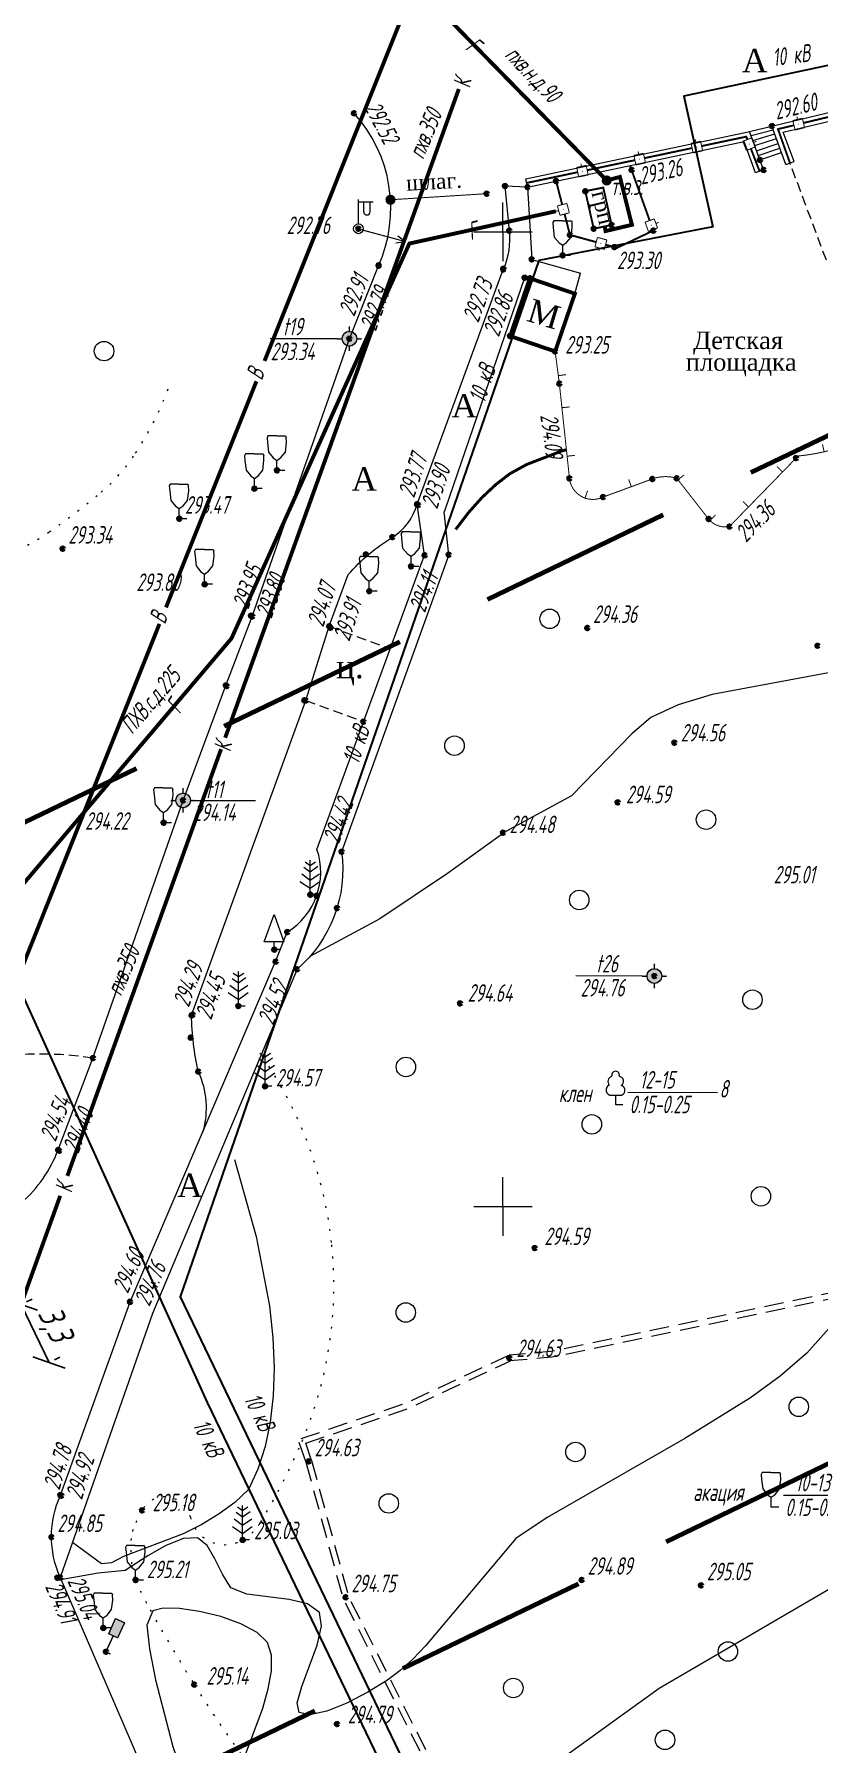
# Model space of a CAD drawing. Header units: metres. Extents: x 1687 to 3282, y 1191 to 1671.
# Drawn here: x 2014.5 to 2054.8, y 1267.9 to 1355.6 of the extents above; entities that cross this region are included whole.
import ezdxf

# ---------------------------------------------------------------- set-up
doc = ezdxf.new("R2010")
doc.units = ezdxf.units.M
for name, pattern in [('71100000a', [1, 0, -1]), ('COMMUN', [6, 5, -1]), ('DASHED', [0.75, 0.5, -0.25]), ('DASHEDX2', [1.5, 1, -0.5])]:
    doc.linetypes.add(name, pattern=pattern)
for name, color, linetype, lineweight, transparency in [('31252100', 7, 'Continuous', 18, 0.65), ('51472300', 7, 'Continuous', 18, 0.65), ('71100000', 7, 'Continuous', 18, 0.65), ('71133100', 7, 'Continuous', 18, 0.65), ('71133200', 7, 'Continuous', 18, 0.65), ('71133600', 7, 'Continuous', 18, 0.65), ('71133800', 7, 'Continuous', 18, 0.65), ('82212100', 7, 'Continuous', 18, 0.65), ('82311000', 7, 'Continuous', 18, 0.65), ('Commun', 7, 'Continuous', 18, 0.65), ('ELE_SKLAD', 7, 'Continuous', 18, 0.65), ('GEO_POINTS', 7, 'Continuous', 18, 0.65), ('Grid', 7, 'Continuous', 18, 0.65), ('Otm', 7, 'Continuous', 18, 0.65), ('R_Поверхность5_CNT-MAJ', 7, 'Continuous', 18, 0.65), ('R_Поверхность5_CNT-MIN', 7, 'Continuous', 18, 0.65), ('Sit', 7, 'Continuous', 18, 0.65), ('Text', 7, 'Continuous', 18, 0.65), ('Text_com', 7, 'Continuous', 18, 0.65), ('Us_znak', 7, 'Continuous', 18, 0.65), ('Us_znak_fon', 7, 'Continuous', 18, 0.65)]:
    doc.layers.add(name, color=color, linetype=linetype, lineweight=lineweight, transparency=transparency)
doc.styles.add('eskd', font='ESKD1.shx', dxfattribs={"width": 1.2, "oblique": 15})
doc.styles.get("Standard").update_dxf_attribs({"font": 'GOST_0.TTF', "oblique": 15})
doc.styles.add('style1', font='times.ttf', dxfattribs={"height": 1})
doc.linetypes.add('KABELww_500', pattern='A,0.0001,-0.4,[131,ltypeshp.shx,S=0.4,R=90,X=0.4,Y=-0.4],0.2,[131,ltypeshp.shx,S=0.2,R=90,X=0.4,Y=-0.2],3.6,[131,ltypeshp.shx,S=0.2,R=-90,X=-0.4,Y=0.2],0.2,[131,ltypeshp.shx,S=0.4,R=-90,X=-0.4,Y=0.4],-0.8,4,-0.4', length=9.6001)
doc.dimstyles.new('ISO-25', dxfattribs={"dimtxt": 2.5, "dimasz": 2.5, "dimexe": 1.25, "dimexo": 0.625, "dimtad": 1, "dimtxsty": 'Standard', "dimcen": 2.5, "dimadec": 0, "dimazin": 0, "dimtfac": 1, "dimtmove": 0, "dimatfit": 3, "dimfxl": 1, "dimarcsym": 0})

# ---------------------------------------------------------------- blocks, each defined once
blk = doc.blocks.new('71133200')
for p, q in [((-0.924145, 3.560442), (-1.024145, 3.360442)), ((-0.024145, 3.560442), (-0.924145, 3.560442)), ((-0.024145, 3.560442), (0.875855, 3.560442)), ((0.875855, 3.560442), (0.958164, 3.395824)), ((-1.024145, 3.360442), (-0.977382, 2.864397)), ((-0.977382, 2.864397), (-0.861899, 1.88241)), ((-0.861899, 1.88241), (-0.374616, 1.28565)), ((0.401375, 1.321765), (0.861899, 1.88241)), ((0.861899, 1.88241), (0.975974, 2.864397)), ((0.975974, 2.864397), (0.958164, 3.395824)), ((-0.374616, 1.28565), (0, 1.039723)), ((0, 1.039723), (0.401375, 1.321765)), ((0, 0), (0, 1.039723)), ((0.8, 0), (0, 0))]:
    blk.add_line(p, q)
at = {"style": 'eskd', "oblique": 14.99997778}
blk.add_attdef('Z', (1.873004, -0.239356), '', height=2, dxfattribs=at)
blk = doc.blocks.new('71133600')
for p, q in [((-0.86, 2.16), (0, 1.51)), ((-0.52, 3.39), (0, 3.02)), ((0, 3.02), (0.55, 3.39)), ((0, 1.51), (0.96, 2.16))]:
    blk.add_line(p, q)
for points in [[(0.71, 0), (0, 0), (0, 3.55)], [(-0.64, 2.84), (0, 2.37), (0, 2.37), (0.78, 2.93)], [(-1.05, 1.38), (0, 0.67), (1, 1.38)]]:
    blk.add_lwpolyline(points)
at = {"style": 'eskd', "oblique": 15}
blk.add_attdef('Z', (2.03, -0.19), '', height=2, dxfattribs=at)
blk = doc.blocks.new('51472300')
for p, q in [((0, 0.5), (0, 3)), ((0, 2.75), (1.5, 2.75)), ((0.54, 1.74), (0.54, 2.75)), ((1.2, 1.74), (1.2, 2.75))]:
    blk.add_line(p, q)
at = {"color": 7}
for radius in [0.5, 0.05]:
    blk.add_circle((0, 0), radius, dxfattribs=at)
blk.add_arc((0.87, 1.75), 0.331, 182.1567, 357.8433)
at = {"oblique": 15}
blk.add_attdef('Z', (1.02, -1.37), '', height=2, dxfattribs=at)
blk = doc.blocks.new('*U43')
at = {"layer": '82311000', "ltscale": 0.5, "flags": 128}
blk.add_lwpolyline([(5192452.681, 4968943.86, 0.05, 0.05, 0), (5192452.843, 4968942.62, 0.05, 0.05, 0), (5192452.896, 4968942.216, 0, 0, 0)], format="xyseb", dxfattribs=at)
at = {"layer": '82311000', "linetype": 'Continuous', "ltscale": 0.5, "const_width": 0.05}
blk.add_lwpolyline([(5192452.843, 4968942.62), (5192453.24, 4968942.672)], dxfattribs=at)
blk = doc.blocks.new('*U44')
at = {"layer": '82311000', "ltscale": 0.5, "flags": 128}
blk.add_lwpolyline([(5192452.896, 4968942.216, 0.05, 0.05, 0), (5192453.029, 4968940.973, 0.05, 0.05, 0), (5192453.295, 4968938.487, 0.05, 0.05, 0), (5192453.416, 4968937.35, 0.05, 0.05, 0.288305), (5192454.212, 4968936.34, 0.05, 0.05, 0.200942), (5192455.144, 4968936.392, 0.05, 0.05, 0), (5192456.591, 4968936.924, 0.05, 0.05, 0), (5192457.662, 4968937.318, 0.05, 0.05, -0.161945), (5192458.92, 4968937.358, 0.05, 0.05, 0), (5192458.982, 4968937.279, 0.05, 0.05, 0), (5192460.556, 4968935.266, 0.05, 0.05, 0.02281), (5192460.622, 4968935.191, 0.05, 0.05, 0.255661), (5192461.628, 4968934.881, 0.05, 0.05, 0), (5192462.606, 4968935.886, 0.05, 0.05, 0), (5192464.35, 4968937.677, 0.05, 0.05, 0), (5192465.146, 4968938.495, 0.05, 0.05, 0.029321), (5192466.486, 4968938.712, 0.05, 0.05, 0.054013), (5192468.85, 4968939.512, 0.05, 0.05, 0.054013), (5192470.986, 4968940.801, 0.05, 0.05, 0.01967), (5192471.689, 4968941.38, 0.05, 0.05, 0), (5192473.251, 4968941.674, 0.05, 0.05, 0), (5192473.897, 4968941.795, 0.05, 0.05, 0), (5192475.637, 4968942.401, 0.05, 0.05, 0), (5192477.998, 4968943.223, 0.05, 0.05, 0), (5192478.422, 4968943.371, 0.05, 0.05, 0), (5192479.112, 4968944.392, 0, 0, 0)], format="xyseb", dxfattribs=at)
at = {"layer": '82311000', "linetype": 'Continuous', "ltscale": 0.5, "const_width": 0.05}
for points in [[(5192477.998, 4968943.223), (5192477.866, 4968943.601)], [(5192475.637, 4968942.401), (5192475.505, 4968942.779)], [(5192473.251, 4968941.674), (5192473.177, 4968942.067)], [(5192453.029, 4968940.973), (5192453.427, 4968941.016)], [(5192470.986, 4968940.801), (5192470.744, 4968941.119)], [(5192466.486, 4968938.712), (5192466.4, 4968939.102)], [(5192468.85, 4968939.512), (5192468.681, 4968939.875)], [(5192453.295, 4968938.487), (5192453.692, 4968938.53)], [(5192458.982, 4968937.279), (5192459.297, 4968937.525)], [(5192464.35, 4968937.677), (5192464.063, 4968937.956)], [(5192454.212, 4968936.34), (5192454.346, 4968936.717)], [(5192456.591, 4968936.924), (5192456.453, 4968937.3)], [(5192462.606, 4968935.886), (5192462.319, 4968936.165)], [(5192460.622, 4968935.191), (5192460.909, 4968935.47)]]:
    blk.add_lwpolyline(points, dxfattribs=at)
blk = doc.blocks.new('*U45')
at = {"layer": '82212100', "linetype": 'Continuous', "ltscale": 0.5}
for points in [[(5192453.11, 4968951.126, 1), (5192453.097, 4968951.174, 1)], [(5192457.607, 4968950.366, 1), (5192457.624, 4968950.318, 1)], [(5192455.053, 4968949.397, 1), (5192455.005, 4968949.41, 1)]]:
    blk.add_hatch(color=256, dxfattribs=at).paths.add_polyline_path(points, flags=0)
at = {"layer": '82212100', "ltscale": 0.5}
blk.add_lwpolyline([(5192457.531, 4968950.577, 0.1, 0.1, 0), (5192456.604, 4968953.169, 0.1, 0.1, 0), (5192456.529, 4968953.399, 0, 0, 0)], format="xyseb", dxfattribs=at)
at = {"layer": '82212100', "linetype": 'Continuous', "ltscale": 0.5, "flags": 128}
blk.add_lwpolyline([(5192452.73, 4968952.603, 0.1, 0.1, 0), (5192453.041, 4968951.392, 0, 0, 0)], format="xyseb", dxfattribs=at)
at = {"layer": '82212100', "linetype": 'Continuous', "ltscale": 0.5, "const_width": 0.05}
for points in [[(5192452.799, 4968951.33), (5192453.283, 4968951.454)], [(5192453.283, 4968951.454), (5192453.408, 4968950.97)], [(5192452.861, 4968951.088), (5192452.716, 4968951.05)], [(5192452.924, 4968950.846), (5192452.799, 4968951.33)], [(5192453.408, 4968950.97), (5192452.924, 4968950.846)], [(5192457.296, 4968950.493), (5192457.767, 4968950.662)], [(5192457.465, 4968950.022), (5192457.296, 4968950.493)], [(5192457.767, 4968950.662), (5192457.935, 4968950.191)], [(5192457.851, 4968950.426), (5192457.992, 4968950.477)], [(5192454.722, 4968949.229), (5192454.854, 4968949.711)], [(5192454.854, 4968949.711), (5192455.336, 4968949.578)], [(5192457.935, 4968950.191), (5192457.465, 4968950.022)], [(5192455.204, 4968949.096), (5192454.722, 4968949.229)], [(5192454.963, 4968949.162), (5192454.923, 4968949.018)], [(5192455.336, 4968949.578), (5192455.204, 4968949.096)]]:
    blk.add_lwpolyline(points, dxfattribs=at)
at = {"layer": '82212100', "linetype": 'Continuous', "ltscale": 0.5}
for points in [[(5192453.166, 4968950.908, 0.1, 0.1, 0), (5192453.44, 4968949.84, 0.1, 0.1, 0), (5192454.788, 4968949.47, 0, 0, 0)], [(5192455.27, 4968949.337, 0.1, 0.1, 0), (5192455.858, 4968949.175, 0.1, 0.1, 0), (5192457.717, 4968950.06, 0.1, 0.1, 0), (5192457.7, 4968950.107, 0, 0, 0)]]:
    blk.add_lwpolyline(points, format="xyseb", dxfattribs=at)
blk = doc.blocks.new('*U46')
at = {"layer": '82212100', "linetype": 'Continuous', "ltscale": 0.5}
for points in [[(5192492.921, 4968965.032, 1), (5192492.968, 4968965.048, 1)], [(5192490.079, 4968964.071, 1), (5192490.126, 4968964.087, 1)], [(5192487.237, 4968963.11, 1), (5192487.284, 4968963.126, 1)], [(5192484.395, 4968962.149, 1), (5192484.442, 4968962.165, 1)], [(5192481.881, 4968960.78, 1), (5192481.906, 4968960.823, 1)], [(5192479.74, 4968959.019, 1), (5192479.789, 4968959.03, 1)], [(5192473.906, 4968957.618, 1), (5192473.955, 4968957.629, 1)], [(5192476.823, 4968958.318, 1), (5192476.872, 4968958.33, 1)], [(5192470.989, 4968956.917, 1), (5192471.038, 4968956.929, 1)], [(5192468.072, 4968956.216, 1), (5192468.121, 4968956.228, 1)], [(5192465.155, 4968955.516, 1), (5192465.204, 4968955.527, 1)]]:
    blk.add_hatch(color=256, dxfattribs=at).paths.add_polyline_path(points, flags=0)
for points, const_width in [([(5192492.864, 4968965.277), (5192492.816, 4968965.419)], 0.05), ([(5192492.707, 4968964.96), (5192490.339, 4968964.159)], 0.1), ([(5192492.627, 4968965.197), (5192493.101, 4968965.357)], 0.05), ([(5192492.787, 4968964.723), (5192492.627, 4968965.197)], 0.05), ([(5192493.261, 4968964.883), (5192492.787, 4968964.723)], 0.05), ([(5192493.101, 4968965.357), (5192493.261, 4968964.883)], 0.05), ([(5192489.866, 4968963.999), (5192487.497, 4968963.198)], 0.1), ([(5192489.785, 4968964.236), (5192490.259, 4968964.396)], 0.05), ([(5192489.946, 4968963.762), (5192489.785, 4968964.236)], 0.05), ([(5192490.419, 4968963.922), (5192489.946, 4968963.762)], 0.05), ([(5192490.022, 4968964.316), (5192489.974, 4968964.458)], 0.05), ([(5192490.259, 4968964.396), (5192490.419, 4968963.922)], 0.05), ([(5192487.024, 4968963.038), (5192484.655, 4968962.237)], 0.1), ([(5192486.944, 4968963.274), (5192487.417, 4968963.435)], 0.05), ([(5192487.104, 4968962.801), (5192486.944, 4968963.274)], 0.05), ([(5192487.577, 4968962.961), (5192487.104, 4968962.801)], 0.05), ([(5192487.18, 4968963.355), (5192487.132, 4968963.497)], 0.05), ([(5192487.417, 4968963.435), (5192487.577, 4968962.961)], 0.05), ([(5192484.102, 4968962.313), (5192484.575, 4968962.473)], 0.05), ([(5192484.262, 4968961.84), (5192484.102, 4968962.313)], 0.05), ([(5192484.736, 4968962), (5192484.262, 4968961.84)], 0.05), ([(5192484.339, 4968962.393), (5192484.29, 4968962.535)], 0.05), ([(5192484.575, 4968962.473), (5192484.736, 4968962)], 0.05), ([(5192481.55, 4968960.716), (5192481.809, 4968961.145)], 0.05), ([(5192481.679, 4968960.93), (5192481.551, 4968961.008)], 0.05), ([(5192481.809, 4968961.145), (5192482.237, 4968960.886)], 0.05), ([(5192481.979, 4968960.458), (5192481.55, 4968960.716)], 0.05), ([(5192482.237, 4968960.886), (5192481.979, 4968960.458)], 0.05), ([(5192479.463, 4968959.209), (5192479.949, 4968959.326)], 0.05), ([(5192479.706, 4968959.268), (5192479.671, 4968959.414)], 0.05), ([(5192479.949, 4968959.326), (5192480.066, 4968958.84)], 0.05), ([(5192476.546, 4968958.509), (5192477.032, 4968958.625)], 0.05), ([(5192476.663, 4968958.023), (5192476.546, 4968958.509)], 0.05), ([(5192476.789, 4968958.567), (5192476.754, 4968958.713)], 0.05), ([(5192477.032, 4968958.625), (5192477.149, 4968958.139)], 0.05), ([(5192479.521, 4968958.966), (5192477.091, 4968958.382)], 0.1), ([(5192479.58, 4968958.723), (5192479.463, 4968959.209)], 0.05), ([(5192480.066, 4968958.84), (5192479.58, 4968958.723)], 0.05), ([(5192473.687, 4968957.565), (5192471.257, 4968956.981)], 0.1), ([(5192473.629, 4968957.808), (5192474.115, 4968957.925)], 0.05), ([(5192473.746, 4968957.322), (5192473.629, 4968957.808)], 0.05), ([(5192473.872, 4968957.866), (5192473.837, 4968958.012)], 0.05), ([(5192474.115, 4968957.925), (5192474.232, 4968957.439)], 0.05), ([(5192476.604, 4968958.266), (5192474.174, 4968957.682)], 0.1), ([(5192477.149, 4968958.139), (5192476.663, 4968958.023)], 0.05), ([(5192470.77, 4968956.864), (5192468.339, 4968956.28)], 0.1), ([(5192470.712, 4968957.107), (5192471.198, 4968957.224)], 0.05), ([(5192470.829, 4968956.621), (5192470.712, 4968957.107)], 0.05), ([(5192471.315, 4968956.738), (5192470.829, 4968956.621)], 0.05), ([(5192470.955, 4968957.166), (5192470.92, 4968957.312)], 0.05), ([(5192471.198, 4968957.224), (5192471.315, 4968956.738)], 0.05), ([(5192474.232, 4968957.439), (5192473.746, 4968957.322)], 0.05), ([(5192464.878, 4968955.706), (5192465.364, 4968955.823)], 0.05), ([(5192465.121, 4968955.765), (5192465.086, 4968955.91)], 0.05), ([(5192465.364, 4968955.823), (5192465.481, 4968955.337)], 0.05), ([(5192467.853, 4968956.164), (5192465.422, 4968955.58)], 0.1), ([(5192467.795, 4968956.407), (5192468.281, 4968956.524)], 0.05), ([(5192467.912, 4968955.921), (5192467.795, 4968956.407)], 0.05), ([(5192468.398, 4968956.037), (5192467.912, 4968955.921)], 0.05), ([(5192468.038, 4968956.465), (5192468.003, 4968956.611)], 0.05), ([(5192468.281, 4968956.524), (5192468.398, 4968956.037)], 0.05), ([(5192464.995, 4968955.22), (5192464.878, 4968955.706)], 0.05), ([(5192465.481, 4968955.337), (5192464.995, 4968955.22)], 0.05)]:
    blk.add_lwpolyline(points, dxfattribs=dict(at, const_width=const_width))
at = {"layer": '82212100', "linetype": 'Continuous', "ltscale": 0.5, "flags": 128}
blk.add_lwpolyline([(5192494.365, 4968965.521, 0.1, 0.1, 0), (5192493.181, 4968965.12, 0, 0, 0)], format="xyseb", dxfattribs=at)
at = {"layer": '82212100', "linetype": 'Continuous', "ltscale": 0.5}
for points in [[(5192484.182, 4968962.076, 0.1, 0.1, 0), (5192482.273, 4968961.431, 0.1, 0.1, 0), (5192482.023, 4968961.016, 0, 0, 0)], [(5192481.765, 4968960.587, 0.1, 0.1, 0), (5192481.002, 4968959.322, 0.1, 0.1, 0), (5192480.008, 4968959.083, 0, 0, 0)]]:
    blk.add_lwpolyline(points, format="xyseb", dxfattribs=at)
at = {"layer": '82212100', "ltscale": 0.5}
blk.add_lwpolyline([(5192464.936, 4968955.463, 0.1, 0.1, 0), (5192464.116, 4968955.266, 0.1, 0.1, 0), (5192464.733, 4968953.524, 0, 0, 0)], format="xyseb", dxfattribs=at)
blk = doc.blocks.new('*U47')
at = {"layer": '82212100', "linetype": 'Continuous', "ltscale": 0.5}
for points in [[(5192459.93, 4968954.34, 1), (5192459.979, 4968954.35, 1)], [(5192462.627, 4968954.521, 1), (5192462.645, 4968954.474, 1)], [(5192454.059, 4968953.102, 1), (5192454.108, 4968953.112, 1)], [(5192456.994, 4968953.721, 1), (5192457.043, 4968953.731, 1)]]:
    blk.add_hatch(color=256, dxfattribs=at).paths.add_polyline_path(points, flags=0)
blk.add_lwpolyline([(5192462.547, 4968954.731, 0.1, 0.1, 0), (5192462.49, 4968954.879, 0.1, 0.1, 0), (5192460.199, 4968954.396, 0, 0, 0)], format="xyseb", dxfattribs=at)
for points, const_width in [([(5192456.722, 4968953.919), (5192457.212, 4968954.022)], 0.05), ([(5192456.967, 4968953.97), (5192456.936, 4968954.117)], 0.05), ([(5192457.212, 4968954.022), (5192457.315, 4968953.533)], 0.05), ([(5192459.709, 4968954.293), (5192457.263, 4968953.777)], 0.1), ([(5192459.658, 4968954.538), (5192460.147, 4968954.641)], 0.05), ([(5192459.761, 4968954.048), (5192459.658, 4968954.538)], 0.05), ([(5192460.25, 4968954.152), (5192459.761, 4968954.048)], 0.05), ([(5192459.902, 4968954.589), (5192459.872, 4968954.736)], 0.05), ([(5192460.147, 4968954.641), (5192460.25, 4968954.152)], 0.05), ([(5192462.313, 4968954.642), (5192462.78, 4968954.821)], 0.05), ([(5192462.492, 4968954.175), (5192462.313, 4968954.642)], 0.05), ([(5192462.959, 4968954.354), (5192462.492, 4968954.175)], 0.05), ([(5192462.78, 4968954.821), (5192462.959, 4968954.354)], 0.05), ([(5192462.87, 4968954.587), (5192463.01, 4968954.641)], 0.05), ([(5192453.787, 4968953.3), (5192454.276, 4968953.403)], 0.05), ([(5192453.89, 4968952.811), (5192453.787, 4968953.3)], 0.05), ([(5192454.032, 4968953.352), (5192454.001, 4968953.498)], 0.05), ([(5192454.276, 4968953.403), (5192454.379, 4968952.914)], 0.05), ([(5192456.774, 4968953.674), (5192454.328, 4968953.159)], 0.1), ([(5192456.826, 4968953.43), (5192456.722, 4968953.919)], 0.05), ([(5192457.315, 4968953.533), (5192456.826, 4968953.43)], 0.05), ([(5192454.379, 4968952.914), (5192453.89, 4968952.811)], 0.05)]:
    blk.add_lwpolyline(points, dxfattribs=dict(at, const_width=const_width))
at = {"layer": '82212100', "linetype": 'Continuous', "ltscale": 0.5, "flags": 128}
blk.add_lwpolyline([(5192463.173, 4968953.097, 0.1, 0.1, 0), (5192462.726, 4968954.264, 0, 0, 0)], format="xyseb", dxfattribs=at)
at = {"layer": '82212100', "ltscale": 0.5, "const_width": 0.1}
blk.add_lwpolyline([(5192453.838, 4968953.055), (5192451.216, 4968952.503)], dxfattribs=at)
blk = doc.blocks.new('31252100a')
blk.add_circle((0, 0), 1)
blk = doc.blocks.new('71133800')
blk.add_lwpolyline([(0.71, 0), (0, 0), (0, 0.8), (-1.03, 0.8), (0, 3.61), (1.01, 0.8), (-0.03, 0.8)])
at = {"style": 'eskd', "oblique": 15}
blk.add_attdef('Z', (1.57, -0.8), '', height=2, dxfattribs=at)
blk = doc.blocks.new('GRID')
at = {"layer": 'Grid', "color": 104}
blk.add_line((-1.5, 0), (1.5, 0), dxfattribs=at)
for points in [[(0, 0), (0, 1.5)], [(0, 0), (0, -1.5)]]:
    blk.add_lwpolyline(points, dxfattribs=at)
blk = doc.blocks.new('71133100')
for p, q in [((-0.39, 0.96), (0.43, 0.96)), ((0, 0.96), (0, 0)), ((0, 0), (0.75, 0))]:
    blk.add_line(p, q)
for centre, radius, start, end in [((-0.44, 1.5), 0.538, 107.1058, 275.2306), ((-0.26, 2.38), 0.52, 101.09, 227.21), ((0.01, 3.04), 0.39, 339.52, 198.62), ((0.33, 2.4), 0.5, 301.87, 85.62), ((0.46, 1.48), 0.52, 267.04, 76.7)]:
    blk.add_arc(centre, radius, start, end)
at = {"style": 'eskd', "oblique": 15}
blk.add_attdef('Z', (1.7, -0.17), '', height=2, dxfattribs=at)
blk = doc.blocks.new('ZNAK')
at = {"layer": 'Us_znak_fon', "true_color": 0xffffff}
blk.add_hatch(color=7, dxfattribs=at).paths.add_polyline_path([(0.3, 1.8), (-0.3, 1.8), (-0.3, 0.85), (-0.05, 0.85), (-0.05, -0.05), (0.25, -0.05), (0.25, 0.05), (0.05, 0.05), (0.05, 0.85), (0.3, 0.85)])
at = {"layer": 'Us_znak', "color": 0, "linetype": 'Continuous', "lineweight": -2, "ltscale": 10}
blk.add_lwpolyline([(-0.25, 1.75), (0.25, 1.75), (0.25, 0.9), (-0.25, 0.9)], close=True, dxfattribs=at)
at = {"layer": 'Us_znak', "linetype": 'DASHEDX2', "ltscale": 10}
blk.add_lwpolyline([(0, 0.9), (0, 0), (0.25, 0)], dxfattribs=at)
blk = doc.blocks.new('KOVER')
at = {"layer": 'Us_znak', "lineweight": -2}
blk.add_hatch(color=0, dxfattribs=at).paths.add_polyline_path([(-0.21, 0, 1), (0.21, 0, 1)])
at = {"layer": 'Us_znak_fon', "true_color": 0xffffff}
blk.add_hatch(color=7, dxfattribs=at).paths.add_polyline_path([(-0.26, 0, 1), (0.26, 0, 1)])
at = {"layer": 'Us_znak', "color": 0, "lineweight": -2}
blk.add_circle((0, 0), 0.21, dxfattribs=at)
blk = doc.blocks.new('NAPR')
at = {"layer": 'Us_znak', "color": 0, "linetype": 'Continuous', "lineweight": -2}
for p in [(-0.191, 2.038), (0.189, 2.037)]:
    blk.add_line(p, (0, 2.5), dxfattribs=at)
blk.add_lwpolyline([(0, 0), (0, 2.5)], dxfattribs=at)
blk = doc.blocks.new('POINT')
at = {"layer": 'Us_znak', "linetype": 'Continuous', "lineweight": -2}
h = blk.add_hatch(color=0, dxfattribs=at)
edge = h.paths.add_edge_path()
edge.add_arc((0, 0), 0.05, 0, 360)
at = {"layer": 'Us_znak_fon', "linetype": 'Continuous', "true_color": 0xffffff}
blk.add_hatch(color=7, dxfattribs=at).paths.add_polyline_path([(-0.422, 0.05, -0.346708), (-0.05, 0.422), (-0.05, 0.625), (0.05, 0.625), (0.05, 0.422, -0.346708), (0.422, 0.05), (0.625, 0.05), (0.625, -0.05), (0.422, -0.05, -0.346708), (0.05, -0.422), (0.05, -0.625), (-0.05, -0.625), (-0.05, -0.422, -0.346708), (-0.422, -0.05), (-0.625, -0.05), (-0.625, 0.05)])
at = {"layer": 'Us_znak', "color": 0, "linetype": 'Continuous', "lineweight": -2}
for p, q in [((-0.625, 0), (-0.375, 0)), ((0, 0.375), (0, 0.625)), ((0.375, 0), (0.625, 0)), ((0, -0.625), (0, -0.375))]:
    blk.add_line(p, q, dxfattribs=at)
for radius in [0.375, 0.05]:
    blk.add_circle((0, 0), radius, dxfattribs=at)
blk = doc.blocks.new('_Oblique')
at = {"color": 0, "linetype": 'ByBlock', "lineweight": -2}
blk.add_line((-0.5, -0.5), (0.5, 0.5), dxfattribs=at)
blk = doc.blocks.new('*D116')
at = {"color": 0, "lineweight": -2, "transparency": 16777216}
for p, q in [((2013.833, 1290.398), (2015.266, 1287.423)), ((2014.115, 1290.533), (2014.396, 1290.669)), ((2015.547, 1287.559), (2015.829, 1287.694))]:
    blk.add_line(p, q, dxfattribs=at)
at = {"layer": 'Defpoints', "color": 0, "transparency": 16777216}
for p in [(2013.833, 1290.398, 289.283), (2015.266, 1287.423), (2015.266, 1287.423)]:
    blk.add_point(p, dxfattribs=at)
at = {"color": 0, "lineweight": -2, "transparency": 16777216, "xscale": 1.25, "yscale": 1.25, "zscale": 1.25}
for p, rotation in [((2013.833, 1290.398), 115.7174140466371), ((2015.266, 1287.423), 295.7174140466371)]:
    blk.add_blockref('_Oblique', p, dxfattribs=dict(at, rotation=rotation))
at = {"color": 0, "transparency": 16777216, "insert": (2015.479, 1289.358), "char_height": 1.25, "attachment_point": 5, "rotation": 295.71741}
blk.add_mtext('3,3', dxfattribs=at)
blk = doc.blocks.new('*D195')
at = {"color": 0, "lineweight": -2, "transparency": 16777216}
for p, q in [((1994.296, 1277.323), (1989.479, 1275.003)), ((1994.878, 1277.373), (2000.018, 1275.899))]:
    blk.add_line(p, q, dxfattribs=at)
blk.add_arc((1994.578, 1277.459), 5.034, 219.98054, 329.74011, dxfattribs=at)
at = {"color": 0, "transparency": 16777216}
for points in [[(1998.734, 1275.004), (1999.118, 1274.84), (1999.417, 1276.071)], [(1990.545, 1274.111), (1990.895, 1274.337), (1990.042, 1275.274)]]:
    blk.add_solid(points, dxfattribs=at)
at = {"layer": 'Defpoints', "color": 0, "transparency": 16777216}
for p in [(2084.221, 1320.635, 292.988), (1992.438, 1278.072, 291.13), (1994.578, 1277.459, 291.193), (1994.578, 1277.459, 291.193), (1993.006, 1272.676)]:
    blk.add_point(p, dxfattribs=at)
at = {"color": 0, "transparency": 16777216, "insert": (1994.925, 1273.377), "char_height": 1.25, "attachment_point": 5, "rotation": 4.86032}
blk.add_mtext('138°', dxfattribs=at)

msp = doc.modelspace()

# ---------------------------------------------------------------- linework, layer by layer
at = {"color": 1, "linetype": 'DASHED', "lineweight": 100, "ltscale": 20}
msp.add_lwpolyline([(2006.385, 1258.716), (2122.079, 1314.382), (2118.986, 1329.923), (2124.914, 1330.827), (2122.595, 1357.586), (2114.367, 1363.416), (1986.233, 1301.765), (2006.385, 1258.716)], dxfattribs=at)
at = {"layer": '71100000', "linetype": '71100000a', "ltscale": 0.5}
for points in [[(2013.618, 1329.073, 0.041518), (2015.275, 1330.027, 0.023686), (2017.935, 1332.06, 0.07367), (2019.712, 1334.071, 0.053269), (2021.389, 1337.37)], [(2038.594, 1235.442, -0.025435), (2036.83, 1239.252, -0.033015), (2035.822, 1242.327, -0.010565), (2035.307, 1244.531, 0.041009), (2035.14, 1245.091, 0.014385), (2033.963, 1247.865, -0.005343), (2030.661, 1255.275, -0.005186), (2027.622, 1262.499, 0.013408), (2026.401, 1265.274, 0.048157), (2025.419, 1266.92, -0.019154), (2022.721, 1270.901, -0.011167), (2020.452, 1274.731, -0.029325), (2019.708, 1276.256, -0.071855), (2019.509, 1277.026, -0.041893), (2019.476, 1278.385, -0.078018), (2019.577, 1278.847, -0.033707), (2020.039, 1279.834, -0.688426), (2022.526, 1279.483, 0.504722), (2025.199, 1278.317, 0.126735), (2026.13, 1279.229, 0.034981), (2028.25, 1283.372, 0.128452), (2029.766, 1293.571, 0.127487), (2026.093, 1303.286)]]:
    msp.add_lwpolyline(points, format="xyb", dxfattribs=at)
at = {"layer": 'Commun', "color": 4, "linetype": 'COMMUN', "ltscale": 0.7, "const_width": 0.2, "flags": 128}
for points in [[(2041.275, 1346.473), (2033.759, 1344.818), (2024.631, 1324.564), (2007.049, 1303.838), (2006.14, 1302.082), (1993.054, 1332.724), (1973.571, 1377.655), (1961.298, 1407.187)], [(2043.887, 1348.053), (2030.284, 1361.939)]]:
    msp.add_lwpolyline(points, dxfattribs=at)
at = {"layer": 'Commun', "color": 1, "linetype": 'KABELww_500', "lineweight": 30, "elevation": 289.986, "flags": 128}
for points in [[(1971.025, 1406.711), (2003.648, 1328.863), (2023.377, 1285.36), (2047.404, 1235.448)], [(2059.382, 1350.746), (2058.602, 1354.663), (2047.839, 1352.371), (2049.33, 1345.669), (2040.403, 1343.95), (2022.004, 1290.782), (2048.508, 1235.647)]]:
    msp.add_lwpolyline(points, dxfattribs=at)
at = {"layer": 'Commun', "color": 106, "linetype": 'COMMUN', "ltscale": 0.7, "const_width": 0.2, "elevation": 285.381, "flags": 128}
for points in [[(2026.326, 1338.795), (2034.775, 1359.922)], [(2021.271, 1326.153), (2025.91, 1337.753)], [(2013.055, 1305.609), (2020.933, 1325.307)]]:
    msp.add_lwpolyline(points, dxfattribs=at)
at = {"layer": 'Commun', "color": 32, "linetype": 'COMMUN', "ltscale": 0.7, "const_width": 0.2, "elevation": 289.283, "flags": 128}
for points in [[(2024.307, 1319.468), (2036.296, 1352.744)], [(2016.209, 1296.992), (2024.096, 1318.883)], [(2007.218, 1306.281), (2013.833, 1290.398), (2015.841, 1295.97)]]:
    msp.add_lwpolyline(points, dxfattribs=at)
at = {"layer": 'Commun', "color": 4, "linetype": 'COMMUN', "ltscale": 0.7, "const_width": 0.2, "elevation": 293.671, "flags": 128}
msp.add_lwpolyline([(2043.785, 1345.695), (2043.826, 1345.456), (2045.179, 1345.779), (2044.561, 1348.236), (2043.747, 1348.015)], dxfattribs=at)
at = {"layer": 'GEO_POINTS', "lineweight": 60}
for centre in [(2030.915, 1351.504, 292.52), (2052.363, 1350.84, 292.597), (2051.752, 1349.104, 293.527), (2041.289, 1348.025, 293.079), (2045.163, 1348.591, 293.262), (2051.939, 1348.595, 293.533), (2032.791, 1347.064, 292.519), (2037.733, 1347.376, 292.508), (2038.659, 1347.763, 292.474), (2039.821, 1347.71, 292.515), (2042.787, 1347.503, 293.671), (2031.146, 1345.574, 292.762), (2038.887, 1345.474, 292.591), (2041.999, 1345.263, 293.242), (2043.219, 1345.58, 293.703), (2044.14, 1345.768, 292.964), (2046.276, 1345.482, 293.473), (2044.272, 1344.637, 293.296), (2032.177, 1343.704, 292.912), (2032.178, 1343.676, 292.79), (2038.579, 1343.49, 292.735), (2038.58, 1343.522, 292.865), (2040.042, 1344.002, 292.839), (2041.626, 1344.209, 293.127), (2039.671, 1343.06, 292.915), (2039.941, 1343.036, 292.956), (2038.93, 1340.072, 293.253), (2030.685, 1339.935, 293.337), (2041.24, 1339.282, 293.25), (2041.455, 1337.638, 293.738), (2053.601, 1333.81, 294.912), (2026.965, 1333.177, 293.566), (2025.81, 1332.251, 293.627), (2041.976, 1332.769, 294.09), (2046.219, 1332.74, 294.22), (2047.479, 1332.78, 294.222), (2034.154, 1331.443, 293.768), (2034.21, 1331.401, 293.905), (2043.703, 1331.814, 294.188), (2021.947, 1330.701, 293.468), (2049.115, 1330.688, 294.35), (2050.187, 1330.303, 294.363), (2032.891, 1329.761, 293.796), (2015.964, 1329.166, 293.344), (2031.525, 1328.871, 293.797), (2034.537, 1328.829, 294.092), (2035.779, 1328.858, 294.109), (2033.843, 1328.257, 294.253), (2023.25, 1327.343, 293.801), (2031.703, 1326.986, 294.167), (2025.628, 1325.726, 293.95), (2025.692, 1325.689, 293.798), (2029.648, 1325.183, 293.907), (2029.707, 1325.11, 294.07), (2042.884, 1325.097, 294.356), (2054.703, 1324.184, 294.52), (2024.34, 1322.148, 294.04), (2024.378, 1322.115, 293.904), (2028.371, 1321.392, 293.988), (2028.442, 1321.378, 294.134), (2031.401, 1320.287, 294.249), (2047.359, 1319.21, 294.56), (2022.15, 1316.251, 294.144), (2044.442, 1316.148, 294.586), (2021.144, 1315.11, 294.216), (2038.569, 1314.591, 294.48), (2030.284, 1313.618, 294.422), (2028.671, 1311.411, 294.474), (2029.001, 1311.365, 294.509), (2030.043, 1310.73, 294.514), (2027.495, 1309.5, 294.486), (2026.822, 1308.599, 294.425), (2026.895, 1307.984, 294.508), (2027.998, 1307.59, 294.523), (2046.333, 1307.243, 294.764), (2036.363, 1305.836, 294.644), (2022.579, 1305.229, 294.294), (2022.633, 1305.258, 294.451), (2024.982, 1305.703, 294.523), (2022.542, 1304.084, 294.327), (2017.517, 1303.034, 294.293), (2022.923, 1302.346, 294.402), (2026.353, 1301.59, 294.569), (2015.736, 1298.327, 294.537), (2015.788, 1298.278, 294.396), (2040.193, 1293.293, 294.591), (2019.427, 1290.526, 294.763), (2019.43, 1290.54, 294.604), (2038.886, 1287.647, 294.634), (2028.598, 1282.346, 294.626), (2015.853, 1280.619, 294.783), (2015.902, 1280.589, 294.922), (2020.039, 1279.834, 295.175), (2015.394, 1278.464, 294.85), (2025.199, 1278.317, 295.032), (2015.699, 1276.378, 294.909), (2015.839, 1276.386, 295.041), (2019.708, 1276.256, 295.208), (2042.602, 1276.271, 294.886), (2048.724, 1275.988, 295.05), (2030.489, 1275.378, 294.749), (2018.047, 1273.805, 295.768), (2018.184, 1272.585, 295.146), (2022.721, 1270.901, 295.145), (2030.045, 1268.87, 294.794)]:
    msp.add_circle(centre, 0.06, dxfattribs=at)
at = {"layer": 'R_Поверхность5_CNT-MAJ', "color": 32, "const_width": 0.15, "elevation": 294, "flags": 128}
msp.add_lwpolyline([(2041.818, 1334.24), (2041.581, 1334.179), (2039.78, 1333.485), (2038.909, 1333.007), (2038.181, 1332.443), (2037.475, 1331.779), (2036.793, 1331.015), (2036.133, 1330.15)], dxfattribs=at)
at = {"layer": 'R_Поверхность5_CNT-MIN', "color": 32, "flags": 128}
for points, elevation in [([(2055.721, 1322.887), (2049.294, 1321.683), (2047.556, 1321.161), (2046.156, 1320.503), (2045.174, 1319.664), (2042.082, 1316.493), (2038.701, 1314.662), (2035.715, 1312.511), (2032.25, 1310.173), (2028.657, 1308.246)], 294.5), ([(2024.786, 1297.833), (2025.899, 1293.884), (2026.574, 1290.321), (2026.748, 1288.685), (2026.813, 1287.145), (2026.769, 1285.702), (2026.615, 1284.356), (2026.352, 1283.107), (2025.98, 1281.954), (2025.499, 1280.898), (2024.81, 1280.24), (2023.999, 1279.651), (2023.101, 1279.117), (2022.147, 1278.625), (2019.086, 1277.466), (2018.477, 1277.148)], 294.5), ([(2055.306, 1289.181), (2054.15, 1287.907), (2052.793, 1286.72), (2051.273, 1285.603), (2047.894, 1283.514), (2040.837, 1279.466), (2039.229, 1278.386), (2034.591, 1272.881), (2033.933, 1272.21), (2033.279, 1271.619), (2032.629, 1271.126), (2031.628, 1270.507), (2030.548, 1269.946), (2029.515, 1269.53), (2028.656, 1269.343), (2028.099, 1269.47), (2028.002, 1269.966), (2028.234, 1270.808), (2029.023, 1272.923), (2029.25, 1273.894), (2029.146, 1274.604), (2028.539, 1275.047), (2027.585, 1275.258), (2025.419, 1275.528), (2024.595, 1275.858), (2024.164, 1276.566), (2023.779, 1277.355), (2023.374, 1278.039), (2022.883, 1278.431), (2022.164, 1278.385), (2021.263, 1278.036), (2020.332, 1277.496), (2019.182, 1276.749), (2017.796, 1276.615), (2015.776, 1276.25)], 295), ([(2018.477, 1277.148), (2017.958, 1277.099), (2016.466, 1278.18)], 294.5), ([(2057.132, 1276.847), (2046.584, 1270.69), (2039.698, 1265.741), (2038.101, 1263.774), (2037.526, 1263.174), (2036.891, 1262.654), (2036.109, 1262.294), (2034.312, 1261.886), (2033.494, 1261.563), (2032.748, 1261.139), (2032.275, 1260.528), (2031.882, 1259.768), (2031.557, 1258.904), (2031.056, 1257.036), (2030.851, 1255.275)], 295.5)]:
    msp.add_lwpolyline(points, dxfattribs=dict(at, elevation=elevation))
at = {"layer": 'R_Поверхность5_CNT-MIN', "color": 32, "elevation": 295.5, "flags": 128}
msp.add_lwpolyline([(2023.376, 1263.96), (2023.863, 1264.223), (2024.361, 1264.994), (2025.243, 1267.045), (2026.238, 1269.696), (2026.515, 1270.672), (2026.679, 1271.597), (2026.681, 1272.413), (2026.47, 1273.062), (2025.941, 1273.576), (2025.103, 1274.023), (2024.08, 1274.385), (2022.994, 1274.648), (2021.969, 1274.795), (2021.128, 1274.812), (2020.594, 1274.681), (2020.282, 1273.95), (2020.417, 1272.738), (2020.729, 1271.137), (2021.625, 1267.723), (2022.354, 1265.581), (2022.717, 1264.759), (2023.062, 1264.196)], close=True, dxfattribs=at)
at = {"layer": 'Sit', "flags": 128}
for points, elevation in [([(2051.216, 1350.564), (2067.541, 1354.485)], 292.597), ([(2052.945, 1350.529), (2068.079, 1354.126)], 292.597), ([(2039.73, 1348.14), (2051.232, 1350.568)], 292.515), ([(2051.939, 1348.595), (2051.216, 1350.564)], 293.533), ([(2051.292, 1350.356), (2052.432, 1350.652)], 293.527), ([(2053.085, 1348.871), (2052.363, 1350.84)], 293.533), ([(2053.498, 1349.022), (2052.945, 1350.529)], 293.533), ([(2039.821, 1347.71), (2050.934, 1350.055)], 292.515), ([(2051.526, 1348.444), (2050.934, 1350.055)], 293.533), ([(2051.387, 1350.098), (2052.507, 1350.446)], 293.527), ([(2051.481, 1349.842), (2052.593, 1350.212)], 293.527), ([(2051.58, 1349.573), (2052.692, 1349.943)], 293.527), ([(2051.666, 1349.339), (2052.776, 1349.713)], 293.527), ([(2051.752, 1349.104), (2052.86, 1349.484)], 293.527), ([(2053.085, 1348.871), (2053.498, 1349.022)], 293.533), ([(2039.821, 1347.71), (2039.73, 1348.14)], 292.515), ([(2051.939, 1348.595), (2051.526, 1348.444)], 293.533), ([(2039.821, 1347.71), (2040.042, 1344.002), (2042.547, 1343.299)], 292.515), ([(2034.154, 1331.443), (2038.579, 1343.49)], 293.768), ([(2039.671, 1343.06), (2035.593, 1331.201), (2035.544, 1331.059)], 292.915), ([(2039.671, 1343.06), (2039.941, 1343.036)], 292.915), ([(2042.251, 1342.245), (2042.547, 1343.299)], 293.25), ([(2030.06, 1339.935), (2026.611, 1339.935)], 293.337), ([(2034.537, 1328.829), (2034.154, 1331.443)], 292.915), ([(2035.779, 1328.858), (2035.544, 1331.059)], 294.109), ([(2022.775, 1316.251), (2025.863, 1316.254)], 293.656), ([(2045.708, 1307.243), (2042.297, 1307.263)], 294.764), ([(2028.456, 1282.297), (2028.108, 1283.323)], 294.626), ([(2028.74, 1282.394), (2028.44, 1283.278)], 294.626), ([(2015.839, 1276.386), (2023.983, 1257.522), (2033.448, 1235.708), (2037.269, 1226.81), (2037.269, 1226.81)], 294.85)]:
    msp.add_lwpolyline(points, dxfattribs=dict(at, elevation=elevation))
for points, elevation in [([(2032.178, 1343.676, 0.298025), (2030.915, 1351.504, -2.999444)], 292.912), ([(2039.821, 1347.71), (2038.659, 1347.763), (2038.887, 1345.474, -0.124641), (2038.579, 1343.49, 13.131359)], 292.515), ([(2000.816, 1310.504), (2005.868, 1298.608, 0.533802), (2013.863, 1295.618, 0.119515), (2015.736, 1298.327), (2017.517, 1303.034), (2022.15, 1316.251), (2024.34, 1322.148), (2025.692, 1325.689), (2030.685, 1339.935), (2032.178, 1343.676)], 293.656), ([(2022.923, 1302.346, -0.048517), (2022.579, 1305.229), (2028.442, 1321.378), (2029.648, 1325.183), (2030.626, 1327.839, -0.075331), (2032.891, 1329.761, 0.188847), (2034.154, 1331.443)], 294.402), ([(2035.779, 1328.858), (2030.284, 1313.618, -0.252015), (2027.998, 1307.59), (2020.574, 1289.927), (2015.839, 1276.386)], 294.109), ([(2019.427, 1290.526), (2019.427, 1290.526), (2026.895, 1307.984), (2027.495, 1309.5, 0.349402), (2029.017, 1313.737), (2031.401, 1320.287), (2034.537, 1328.829)], 294.85), ([(2022.923, 1302.346, -0.176222), (2023.161, 1299.255, -1.114491)], 294.402), ([(2015.839, 1276.386, -0.213698), (2015.853, 1280.619), (2019.427, 1290.526)], 294.85)]:
    msp.add_lwpolyline(points, format="xyb", dxfattribs=dict(at, elevation=elevation))
at = {"layer": 'Sit', "linetype": 'DASHED', "flags": 128}
for points, elevation in [([(2055.16, 1343.963), (2053.292, 1348.947)], 293.563), ([(2029.648, 1325.183), (2032.777, 1324.034)], 293.907), ([(2028.442, 1321.378), (2031.406, 1320.299)], 294.134)]:
    msp.add_lwpolyline(points, dxfattribs=dict(at, elevation=elevation))
at = {"layer": 'Sit', "const_width": 0.05, "elevation": 292.508, "flags": 128}
msp.add_lwpolyline([(2037.733, 1347.376), (2032.791, 1347.064)], dxfattribs=at)
at = {"layer": 'Sit', "flags": 128}
for points, const_width, elevation in [([(2042.787, 1347.503), (2043.219, 1345.58), (2044.14, 1345.768), (2043.709, 1347.69)], 0.1, 293.671), ([(2041.24, 1339.282), (2038.93, 1340.072), (2039.941, 1343.036), (2042.251, 1342.245)], 0.2, 293.25)]:
    msp.add_lwpolyline(points, close=True, dxfattribs=dict(at, const_width=const_width, elevation=elevation))
at = {"layer": 'Sit', "linetype": 'DASHED', "elevation": 293.656, "flags": 128}
msp.add_lwpolyline([(2017.517, 1303.034, 0.127421), (2008.776, 1302.168, 0.273402), (2005.868, 1298.608, -3.718006)], format="xyb", dxfattribs=at)
at = {"layer": 'Sit', "flags": 128}
for points in [[(2044.965, 1301.288), (2049.572, 1301.272)], [(2052.957, 1280.623), (2057.564, 1280.607)]]:
    msp.add_lwpolyline(points, dxfattribs=at)
at = {"layer": 'Sit', "linetype": 'DASHEDX2', "flags": 128}
for points, elevation in [([(2070.336, 1295.144), (2055.805, 1291.086), (2041.021, 1287.984), (2038.873, 1287.797)], 295.548), ([(2070.417, 1294.855), (2055.876, 1290.794), (2041.065, 1287.686), (2038.899, 1287.498)], 295.548), ([(2028.202, 1283.514), (2033.543, 1285.327), (2038.823, 1287.783)], 294.626), ([(2028.44, 1283.278), (2033.655, 1285.048), (2038.95, 1287.511)], 294.626), ([(2028.453, 1282.306), (2030.349, 1275.325), (2039.91, 1256.32), (2047.074, 1240.915), (2050.639, 1232.654)], 294.626), ([(2028.743, 1282.385), (2030.63, 1275.432), (2040.18, 1256.451), (2047.348, 1241.038), (2050.915, 1232.773)], 294.626)]:
    msp.add_lwpolyline(points, dxfattribs=dict(at, elevation=elevation))

# ---------------------------------------------------------------- block references
at = {"layer": '31252100', "color": 7, "xscale": 0.5, "yscale": 0.5, "zscale": 0.5}
for p in [(2018.091, 1339.3), (2040.958, 1325.565), (2036.076, 1319.06), (2048.985, 1315.266), (2042.476, 1311.146), (2051.365, 1306.029), (2033.581, 1302.582), (2043.121, 1299.633), (2051.799, 1295.947), (2033.575, 1289.985), (2053.741, 1285.145), (2042.285, 1282.833), (2032.702, 1280.191), (2050.106, 1272.596), (2039.091, 1270.724), (2046.879, 1268.062)]:
    msp.add_blockref('31252100a', p, dxfattribs=at)
at = {"layer": '51472300', "color": 7, "xscale": 0.5, "yscale": 0.5, "zscale": 0.5}
msp.add_blockref('51472300', (2031.146, 1345.574, 292.762), dxfattribs=at)
at = {"layer": '71133100', "color": 7, "xscale": 0.5, "yscale": 0.5, "zscale": 0.5}
msp.add_blockref('71133100', (2044.336, 1300.648, -0.161), dxfattribs=at)
at = {"layer": '71133200', "color": 7, "xscale": 0.5, "yscale": 0.5, "zscale": 0.5}
for p in [(2041.626, 1344.209, 293.127), (2026.965, 1333.177, 293.566), (2025.81, 1332.251, 293.627), (2021.947, 1330.701, 293.468), (2033.843, 1328.257, 294.253), (2023.25, 1327.343, 293.801), (2031.703, 1326.986, 294.167), (2021.144, 1315.11, 294.216), (2052.325, 1279.993), (2019.708, 1276.256, 295.208), (2018.047, 1273.805, 295.768)]:
    msp.add_blockref('71133200', p, dxfattribs=at)
at = {"layer": '71133600', "color": 7, "xscale": 0.5, "yscale": 0.5, "zscale": 0.5}
for p in [(2028.671, 1311.411, 294.474), (2024.982, 1305.703, 294.523), (2026.353, 1301.59, 294.569), (2025.199, 1278.317, 295.032)]:
    msp.add_blockref('71133600', p, dxfattribs=at)
at = {"layer": '71133800', "color": 7, "xscale": 0.5, "yscale": 0.5, "zscale": 0.5}
msp.add_blockref('71133800', (2026.815, 1308.599, 294.425), dxfattribs=at)
at = {"layer": '82212100', "color": 7}
for name in ['*U46', '*U47', '*U45']:
    msp.add_blockref(name, (-5190411.441, -4967604.578), dxfattribs=at)
at = {"layer": '82311000', "color": 7}
for name in ['*U43', '*U44']:
    msp.add_blockref(name, (-5190411.441, -4967604.578), dxfattribs=at)
at = {"layer": 'Grid', "color": 7, "linetype": 'Continuous'}
for p in [(2038.559, 1345.422), (2038.559, 1295.422)]:
    msp.add_blockref('GRID', p, dxfattribs=at)
at = {"layer": 'Sit', "color": 7, "linetype": 'Continuous'}
for name, p in [('KOVER', (2043.887, 1348.053)), ('KOVER', (2032.791, 1347.064, 292.519)), ('POINT', (2030.685, 1339.935, 293.337)), ('POINT', (2022.15, 1316.251, 293.656)), ('POINT', (2046.333, 1307.243, 294.764))]:
    msp.add_blockref(name, p, dxfattribs=at)
at = {"layer": 'Sit', "color": 7, "linetype": 'Continuous', "xscale": -1, "rotation": 254.7247709658828}
msp.add_blockref('NAPR', (2031.146, 1345.574, 292.762), dxfattribs=at)
at = {"layer": 'Sit', "color": 7, "linetype": 'Continuous', "rotation": 335.4812721317538}
msp.add_blockref('ZNAK', (2018.184, 1272.585, 295.146), dxfattribs=at)

# ---------------------------------------------------------------- texts
at = {"layer": 'ELE_SKLAD', "oblique": 13, "width": 0.8}
for s, p in [('t19', (2027.272, 1340.108, 292.037)), ('t11', (2023.314, 1316.363, 292.356)), ('t26', (2043.348, 1307.427, 293.464))]:
    msp.add_text(s, height=0.9, dxfattribs=at).set_placement(p)
at = {"layer": 'Otm', "oblique": 13, "width": 0.8}
for s, rotation, p in [('292.60', 13.50593, (2052.594, 1351.162, 292.597)), ('292.52', 297.87069, (2031.434, 1351.789, 292.52)), ('293.26', 12.56245, (2045.664, 1347.831, 293.262)), ('292.91', 68.39068, (2030.925, 1341.036, 293.656)), ('292.79', 70.15264, (2032.031, 1340.275, 292.79)), ('292.73', 69.47178, (2037.295, 1340.719, 292.735)), ('292.86', 69.47178, (2038.343, 1339.985, 292.865)), ('294.09', 277.79927, (2040.471, 1336.009, 294.09)), ('293.77', 71.49801, (2034.001, 1331.729, 293.768)), ('293.90', 71.49801, (2035.183, 1331.156, 293.905)), ('294.36', 45.76628, (2051.039, 1329.444, 294.363)), ('293.95', 70.68765, (2025.49, 1326.01, 293.95)), ('293.80', 70.68765, (2026.68, 1325.537, 293.798)), ('294.11', 69.11022, (2034.548, 1325.841, 294.109)), ('294.07', 71.93795, (2029.336, 1325.102, 294.07)), ('293.91', 71.93795, (2030.677, 1324.373, 293.907)), ('294.42', 70.17234, (2030.141, 1313.988, 294.422)), ('294.29', 70.04844, (2022.437, 1305.6, 294.294)), ('294.45', 70.04844, (2023.581, 1304.953, 294.451)), ('294.52', 68.94647, (2026.772, 1304.674, 294.109)), ('294.54', 69.26917, (2015.599, 1298.7, 294.537)), ('294.40', 69.26917, (2016.775, 1298.102, 294.396)), ('294.60', 66.77432, (2019.309, 1290.918, 294.604)), ('294.76', 66.77432, (2020.416, 1290.253, 294.763)), ('294.78', 72.66579, (2015.798, 1280.838, 294.783)), ('294.92', 72.66579, (2016.948, 1280.339, 294.922)), ('294.91', 293.34994, (2015.05, 1275.928, 294.909)), ('295.04', 293.34994, (2016.197, 1276.214, 295.041))]:
    msp.add_text(s, height=0.9, rotation=rotation, dxfattribs=at).set_placement(p)
for s, p in [('292.76', (2027.466, 1345.306, 292.762)), ('293.30', (2044.417, 1343.506, 293.296)), ('293.25', (2041.758, 1339.177, 293.25)), ('293.34', (2026.645, 1338.834, 293.337)), ('293.47', (2022.247, 1330.961, 293.468)), ('293.34', (2016.264, 1329.426, 293.344)), ('293.80', (2019.752, 1326.997, 293.801)), ('294.36', (2043.184, 1325.357, 294.356)), ('294.56', (2047.685, 1319.276, 294.56)), ('294.59', (2044.877, 1316.11, 294.586)), ('294.22', (2017.119, 1314.748, 294.216)), ('294.14', (2022.681, 1315.195, 294.144)), ('294.48', (2038.905, 1314.573, 294.48)), ('295.01', (2052.453, 1311.996, 295.007)), ('294.64', (2036.757, 1305.928, 294.644)), ('294.76', (2042.542, 1306.193, 294.764)), ('294.57', (2026.907, 1301.583, 294.569)), ('12-15', (2045.572, 1301.474, 0.02)), ('клен', (2041.429, 1300.78, 0.02)), ('8', (2049.676, 1301.009, 0.02)), ('0.15-0.25', (2045.057, 1300.208, 0.02)), ('294.59', (2040.69, 1293.443, 294.591)), ('294.63', (2039.263, 1287.702, 294.634)), ('294.63', (2028.898, 1282.606, 294.626)), ('10-13', (2053.565, 1280.81, 0.02)), ('295.18', (2020.585, 1279.792, 295.175)), ('акация', (2048.32, 1280.322, 0.02)), ('0.15-0.25', (2053.05, 1279.543, 0.02)), ('294.85', (2015.694, 1278.724, 294.85)), ('295.03', (2025.79, 1278.354, 295.032)), ('295.21', (2020.289, 1276.358, 295.208)), ('294.89', (2042.902, 1276.531, 294.886)), ('295.05', (2049.024, 1276.248, 295.05)), ('294.75', (2030.789, 1275.638, 294.749)), ('295.14', (2023.35, 1270.895, 295.145)), ('294.79', (2030.602, 1268.915, 294.794))]:
    msp.add_text(s, height=0.9, dxfattribs=at).set_placement(p)
at = {"layer": 'Text', "style": 'style1'}
for s, p in [('А', (2050.831, 1353.603)), ('А', (2035.919, 1335.896)), ('А', (2030.791, 1332.138)), ('ц.', (2029.997, 1322.517)), ('А', (2021.845, 1295.909))]:
    msp.add_text(s, height=1.2, dxfattribs=at).set_placement(p)
msp.add_text('шлаг.', height=0.8, rotation=3.25808, dxfattribs=at).set_placement((2033.612, 1347.522, -289.311))
at = {"layer": 'Text', "color": 7, "style": 'style1'}
for s, height, rotation, p in [('грп', 0.8, 283.75617, (2043.102, 1347.423, -285.654)), ('М', 1.2, 343.12319, (2039.722, 1340.863, -285.654))]:
    msp.add_text(s, height=height, rotation=rotation, dxfattribs=at).set_placement(p)
for s, p in [('Детская', (2048.319, 1339.406, -285.654)), ('площадка', (2047.942, 1338.293, -285.654))]:
    msp.add_text(s, height=0.9, dxfattribs=at).set_placement(p)
at = {"layer": 'Text_com', "oblique": 13, "width": 0.8}
for s, rotation, p in [('Г', 319.21913, (2036.583, 1354.807, 282.899)), ('пхв.н.д.90', 313.5242, (2038.603, 1354.447, 568.007)), ('К', 79.73045, (2036.875, 1352.75, 286.771)), ('пхв.350', 67.3311, (2034.473, 1349.091, 569.543)), ('Г', 15.46167, (2036.904, 1344.991, 282.899)), ('В', 69.81965, (2026.188, 1337.764, 282.899)), ('В', 69.81965, (2021.214, 1325.253, 282.899)), ('ПХВ.с.д.225', 49.30507, (2019.532, 1319.597, 856.215)), ('Г', 57.25249, (2021.961, 1320.651, 282.899)), ('К', 79.73045, (2024.585, 1318.71, 286.771)), ('пхв.350', 67.3311, (2018.97, 1306.169, 569.543)), ('К', 79.73045, (2016.435, 1296.084, 286.771))]:
    msp.add_text(s, height=0.9, rotation=rotation, dxfattribs=at).set_placement(p)
at = {"layer": 'Text_com', "color": 1, "oblique": 13, "width": 0.8}
for rotation, p in [(7.58033, (2052.441, 1353.907, 568.007)), (72.28945, (2037.627, 1336.59, 568.007)), (72.28945, (2031.155, 1318.062, 568.007)), (295.65484, (2025.252, 1285.557, 568.007)), (295.65484, (2022.622, 1284.215, 568.007))]:
    msp.add_text('10 кВ ', height=0.9, rotation=rotation, dxfattribs=at).set_placement(p)
at = {"layer": 'Text_com', "oblique": 13, "width": 0.8}
msp.add_text('т.в.з.', height=0.9, dxfattribs=at).set_placement((2044.084, 1347.304))

# ---------------------------------------------------------------- dimensions: what is measured, and where the dimension line sits
dim = msp.add_angular_dim_2l(base=(1993.006, 1272.676), line1=((1994.578, 1277.459, 291.193), (1992.438, 1278.072, 291.13)), line2=((2084.221, 1320.635, 292.988), (1994.578, 1277.459, 291.193)), dimstyle='ISO-25', override={"dimscale": 0.5})
dim.commit()
dim.dimension.update_dxf_attribs({"geometry": '*D195', "text_midpoint": (1994.925, 1273.377)})
dim = msp.add_aligned_dim(p1=(2013.833, 1290.398, 289.283), p2=(2015.266, 1287.423), distance=0, dimstyle='ISO-25', override={"dimscale": 0.5, "dimblk1": 'Oblique', "dimblk2": 'Oblique', "dimsah": 1})
dim.commit()
dim.dimension.update_dxf_attribs({"geometry": '*D116', "text_midpoint": (2015.479, 1289.358)})

doc.saveas('drawing.dxf')
